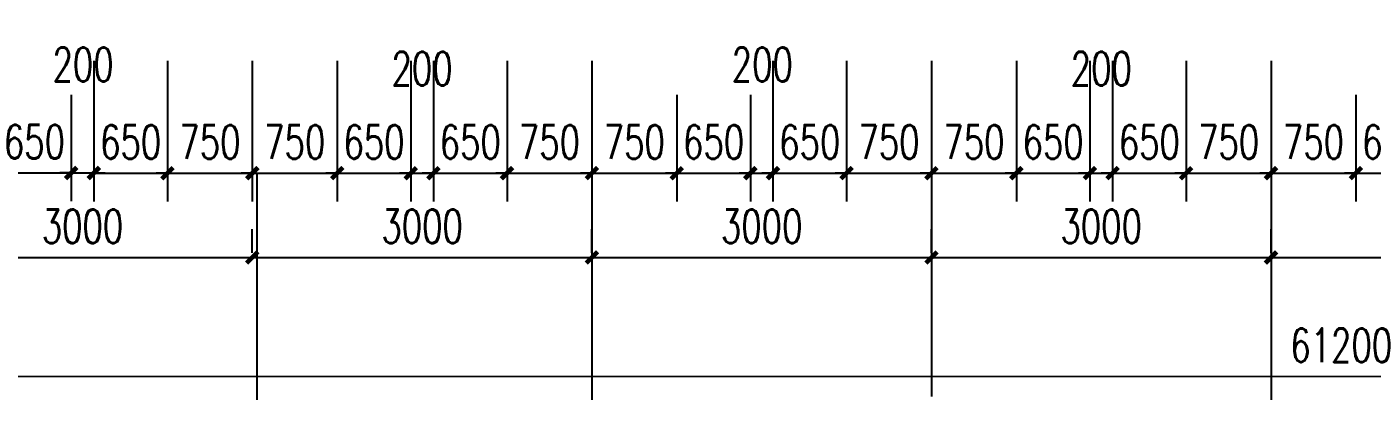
# Model space of a CAD drawing. Header units: millimetres. Extents: x -150677 to 588340, y -254013 to 149700.
# Drawn here: x 167221 to 179106, y 10123 to 13461 of the extents above; entities that cross this region are included whole.
import ezdxf

# ---------------------------------------------------------------- set-up
doc = ezdxf.new("R2010")
doc.units = ezdxf.units.MM
doc.header["$LTSCALE"] = 10
doc.header["$MEASUREMENT"] = 0
doc.layers.add('PUB_DIM', color=3, linetype='Continuous')
doc.styles.add('_TCH_DIM_T3', font='SIMPLEX', dxfattribs={"width": 0.705882, "bigfont": 'GBCBIG'})
doc.dimstyles.new('_TCH_ARCH&&100', dxfattribs={"dimtxt": 297.5, "dimasz": 100, "dimexe": 250, "dimexo": 300, "dimgap": 126.25, "dimtad": 1, "dimdec": 0, "dimzin": 0, "dimdsep": 46, "dimtxsty": '_TCH_DIM_T3', "dimblk": 'ARCHTICK', "dimcen": 0.09, "dimclrt": 7, "dimazin": 2, "dimtfac": 1, "dimtdec": 0, "dimtix": 1, "dimtmove": 2, "dimatfit": 3, "dimfxl": 1, "dimtolj": 1, "dimtzin": 0, "dimarcsym": 0})

# ---------------------------------------------------------------- blocks, each defined once
blk = doc.blocks.new('_ArchTick')
at = {"color": 0, "linetype": 'ByBlock', "const_width": 0.4}
blk.add_lwpolyline([(-0.5, -0.5), (0.5, 0.5)], dxfattribs=at)
blk = doc.blocks.new('*D50')
at = {"layer": 'Defpoints', "color": 0, "transparency": 16777216}
for p in [(169213, 11426), (166213, 11167), (169213, 11167)]:
    blk.add_point(p, dxfattribs=at)
at = {"layer": 'PUB_DIM', "color": 0, "lineweight": -2, "transparency": 16777216}
for p, q in [((166213, 11467), (166213, 11676)), ((169213, 11467), (169213, 11676)), ((166213, 11426), (169213, 11426))]:
    blk.add_line(p, q, dxfattribs=at)
at = {"layer": 'PUB_DIM', "color": 0, "lineweight": -2, "transparency": 16777216, "xscale": 100, "yscale": 100, "zscale": 100, "rotation": 180}
blk.add_blockref('_ArchTick', (166213, 11426), dxfattribs=at)
at = {"layer": 'PUB_DIM', "color": 0, "lineweight": -2, "transparency": 16777216, "xscale": 100, "yscale": 100, "zscale": 100}
blk.add_blockref('_ArchTick', (169213, 11426), dxfattribs=at)
at = {"layer": 'PUB_DIM', "color": 7, "transparency": 16777216, "insert": (167713, 11701), "char_height": 297.5, "attachment_point": 5, "style": '_TCH_DIM_T3'}
blk.add_mtext('\\A1;3000', dxfattribs=at)
blk = doc.blocks.new('*D51')
at = {"layer": 'Defpoints', "color": 0, "transparency": 16777216}
for p in [(172213, 11426), (169213, 11167), (172213, 11167)]:
    blk.add_point(p, dxfattribs=at)
at = {"layer": 'PUB_DIM', "color": 0, "lineweight": -2, "transparency": 16777216}
for p, q in [((169213, 11467), (169213, 11676)), ((172213, 11467), (172213, 11676)), ((169213, 11426), (172213, 11426))]:
    blk.add_line(p, q, dxfattribs=at)
at = {"layer": 'PUB_DIM', "color": 0, "lineweight": -2, "transparency": 16777216, "xscale": 100, "yscale": 100, "zscale": 100, "rotation": 180}
blk.add_blockref('_ArchTick', (169213, 11426), dxfattribs=at)
at = {"layer": 'PUB_DIM', "color": 0, "lineweight": -2, "transparency": 16777216, "xscale": 100, "yscale": 100, "zscale": 100}
blk.add_blockref('_ArchTick', (172213, 11426), dxfattribs=at)
at = {"layer": 'PUB_DIM', "color": 7, "transparency": 16777216, "insert": (170713, 11701), "char_height": 297.5, "attachment_point": 5, "style": '_TCH_DIM_T3'}
blk.add_mtext('\\A1;3000', dxfattribs=at)
blk = doc.blocks.new('*D52')
at = {"layer": 'Defpoints', "color": 0, "transparency": 16777216}
for p in [(175213, 11426), (172213, 11167), (175213, 11167)]:
    blk.add_point(p, dxfattribs=at)
at = {"layer": 'PUB_DIM', "color": 0, "lineweight": -2, "transparency": 16777216}
for p, q in [((172213, 11467), (172213, 11676)), ((175213, 11467), (175213, 11676)), ((172213, 11426), (175213, 11426))]:
    blk.add_line(p, q, dxfattribs=at)
at = {"layer": 'PUB_DIM', "color": 0, "lineweight": -2, "transparency": 16777216, "xscale": 100, "yscale": 100, "zscale": 100, "rotation": 180}
blk.add_blockref('_ArchTick', (172213, 11426), dxfattribs=at)
at = {"layer": 'PUB_DIM', "color": 0, "lineweight": -2, "transparency": 16777216, "xscale": 100, "yscale": 100, "zscale": 100}
blk.add_blockref('_ArchTick', (175213, 11426), dxfattribs=at)
at = {"layer": 'PUB_DIM', "color": 7, "transparency": 16777216, "insert": (173713, 11701), "char_height": 297.5, "attachment_point": 5, "style": '_TCH_DIM_T3'}
blk.add_mtext('\\A1;3000', dxfattribs=at)
blk = doc.blocks.new('*D53')
at = {"layer": 'Defpoints', "color": 0, "transparency": 16777216}
for p in [(178213, 11426), (175213, 11167), (178213, 11167)]:
    blk.add_point(p, dxfattribs=at)
at = {"layer": 'PUB_DIM', "color": 0, "lineweight": -2, "transparency": 16777216}
for p, q in [((175213, 11467), (175213, 11676)), ((178213, 11467), (178213, 11676)), ((175213, 11426), (178213, 11426))]:
    blk.add_line(p, q, dxfattribs=at)
at = {"layer": 'PUB_DIM', "color": 0, "lineweight": -2, "transparency": 16777216, "xscale": 100, "yscale": 100, "zscale": 100, "rotation": 180}
blk.add_blockref('_ArchTick', (175213, 11426), dxfattribs=at)
at = {"layer": 'PUB_DIM', "color": 0, "lineweight": -2, "transparency": 16777216, "xscale": 100, "yscale": 100, "zscale": 100}
blk.add_blockref('_ArchTick', (178213, 11426), dxfattribs=at)
at = {"layer": 'PUB_DIM', "color": 7, "transparency": 16777216, "insert": (176713, 11701), "char_height": 297.5, "attachment_point": 5, "style": '_TCH_DIM_T3'}
blk.add_mtext('\\A1;3000', dxfattribs=at)
blk = doc.blocks.new('*D54')
at = {"layer": 'Defpoints', "color": 0, "transparency": 16777216}
for p in [(181213, 11426), (178213, 11167), (181213, 11167)]:
    blk.add_point(p, dxfattribs=at)
at = {"layer": 'PUB_DIM', "color": 0, "lineweight": -2, "transparency": 16777216}
for p, q in [((178213, 11467), (178213, 11676)), ((181213, 11467), (181213, 11676)), ((178213, 11426), (181213, 11426))]:
    blk.add_line(p, q, dxfattribs=at)
at = {"layer": 'PUB_DIM', "color": 0, "lineweight": -2, "transparency": 16777216, "xscale": 100, "yscale": 100, "zscale": 100, "rotation": 180}
blk.add_blockref('_ArchTick', (178213, 11426), dxfattribs=at)
at = {"layer": 'PUB_DIM', "color": 0, "lineweight": -2, "transparency": 16777216, "xscale": 100, "yscale": 100, "zscale": 100}
blk.add_blockref('_ArchTick', (181213, 11426), dxfattribs=at)
at = {"layer": 'PUB_DIM', "color": 7, "transparency": 16777216, "insert": (179713, 11701), "char_height": 297.5, "attachment_point": 5, "style": '_TCH_DIM_T3'}
blk.add_mtext('\\A1;3000', dxfattribs=at)
blk = doc.blocks.new('*D64')
at = {"layer": 'Defpoints', "color": 0, "transparency": 16777216}
for p in [(148253, 11173), (209413, 11167), (209413, 10373)]:
    blk.add_point(p, dxfattribs=at)
at = {"layer": 'PUB_DIM', "color": 0, "lineweight": -2, "transparency": 16777216}
for p, q in [((148253, 10873), (148253, 10129)), ((209413, 10867), (209413, 10123)), ((148253, 10379), (209413, 10373))]:
    blk.add_line(p, q, dxfattribs=at)
at = {"layer": 'PUB_DIM', "color": 0, "lineweight": -2, "transparency": 16777216, "xscale": 100, "yscale": 100, "zscale": 100}
for p, rotation in [((148253, 10379), 179.9941247959615), ((209413, 10373), 359.9941247959615)]:
    blk.add_blockref('_ArchTick', p, dxfattribs=dict(at, rotation=rotation))
at = {"layer": 'PUB_DIM', "color": 7, "transparency": 16777216, "insert": (178833, 10651), "char_height": 297.5, "attachment_point": 5, "rotation": 359.9941, "style": '_TCH_DIM_T3'}
blk.add_mtext('\\A1;61200', dxfattribs=at)
blk = doc.blocks.new('*D173')
at = {"layer": 'Defpoints', "color": 0, "transparency": 16777216}
for p in [(178963, 13161), (179613, 13161), (179613, 12170)]:
    blk.add_point(p, dxfattribs=at)
at = {"layer": 'PUB_DIM', "color": 0, "lineweight": -2, "transparency": 16777216}
for p, q in [((178963, 12861), (178963, 11920)), ((179613, 12861), (179613, 11920)), ((178963, 12170), (178863, 12170)), ((178963, 12170), (179613, 12170)), ((179613, 12170), (179713, 12170))]:
    blk.add_line(p, q, dxfattribs=at)
at = {"layer": 'PUB_DIM', "color": 0, "lineweight": -2, "transparency": 16777216, "xscale": 100, "yscale": 100, "zscale": 100}
blk.add_blockref('_ArchTick', (178963, 12170), dxfattribs=at)
at = {"layer": 'PUB_DIM', "color": 0, "lineweight": -2, "transparency": 16777216, "xscale": 100, "yscale": 100, "zscale": 100, "rotation": 180}
blk.add_blockref('_ArchTick', (179613, 12170), dxfattribs=at)
at = {"layer": 'PUB_DIM', "color": 7, "transparency": 16777216, "insert": (179288, 12445), "char_height": 297.5, "attachment_point": 5, "style": '_TCH_DIM_T3'}
blk.add_mtext('\\A1;650', dxfattribs=at)
blk = doc.blocks.new('*D174')
at = {"layer": 'Defpoints', "color": 0, "transparency": 16777216}
for p in [(178213, 13161), (178963, 13161), (178963, 12170)]:
    blk.add_point(p, dxfattribs=at)
at = {"layer": 'PUB_DIM', "color": 0, "lineweight": -2, "transparency": 16777216}
for p, q in [((178213, 12861), (178213, 11920)), ((178963, 12861), (178963, 11920)), ((178213, 12170), (178113, 12170)), ((178213, 12170), (178963, 12170)), ((178963, 12170), (179063, 12170))]:
    blk.add_line(p, q, dxfattribs=at)
at = {"layer": 'PUB_DIM', "color": 0, "lineweight": -2, "transparency": 16777216, "xscale": 100, "yscale": 100, "zscale": 100}
blk.add_blockref('_ArchTick', (178213, 12170), dxfattribs=at)
at = {"layer": 'PUB_DIM', "color": 0, "lineweight": -2, "transparency": 16777216, "xscale": 100, "yscale": 100, "zscale": 100, "rotation": 180}
blk.add_blockref('_ArchTick', (178963, 12170), dxfattribs=at)
at = {"layer": 'PUB_DIM', "color": 7, "transparency": 16777216, "insert": (178588, 12445), "char_height": 297.5, "attachment_point": 5, "style": '_TCH_DIM_T3'}
blk.add_mtext('\\A1;750', dxfattribs=at)
blk = doc.blocks.new('*D175')
at = {"layer": 'Defpoints', "color": 0, "transparency": 16777216}
for p in [(177463, 13461), (178213, 13461), (178213, 12170)]:
    blk.add_point(p, dxfattribs=at)
at = {"layer": 'PUB_DIM', "color": 0, "lineweight": -2, "transparency": 16777216}
for p, q in [((177463, 13161), (177463, 11920)), ((178213, 13161), (178213, 11920)), ((177463, 12170), (177363, 12170)), ((177463, 12170), (178213, 12170)), ((178213, 12170), (178313, 12170))]:
    blk.add_line(p, q, dxfattribs=at)
at = {"layer": 'PUB_DIM', "color": 0, "lineweight": -2, "transparency": 16777216, "xscale": 100, "yscale": 100, "zscale": 100}
blk.add_blockref('_ArchTick', (177463, 12170), dxfattribs=at)
at = {"layer": 'PUB_DIM', "color": 0, "lineweight": -2, "transparency": 16777216, "xscale": 100, "yscale": 100, "zscale": 100, "rotation": 180}
blk.add_blockref('_ArchTick', (178213, 12170), dxfattribs=at)
at = {"layer": 'PUB_DIM', "color": 7, "transparency": 16777216, "insert": (177838, 12445), "char_height": 297.5, "attachment_point": 5, "style": '_TCH_DIM_T3'}
blk.add_mtext('\\A1;750', dxfattribs=at)
blk = doc.blocks.new('*D176')
at = {"layer": 'Defpoints', "color": 0, "transparency": 16777216}
for p in [(176813, 13461), (177463, 13461), (177463, 12170)]:
    blk.add_point(p, dxfattribs=at)
at = {"layer": 'PUB_DIM', "color": 0, "lineweight": -2, "transparency": 16777216}
for p, q in [((176813, 13161), (176813, 11920)), ((177463, 13161), (177463, 11920)), ((176813, 12170), (176713, 12170)), ((176813, 12170), (177463, 12170)), ((177463, 12170), (177563, 12170))]:
    blk.add_line(p, q, dxfattribs=at)
at = {"layer": 'PUB_DIM', "color": 0, "lineweight": -2, "transparency": 16777216, "xscale": 100, "yscale": 100, "zscale": 100}
blk.add_blockref('_ArchTick', (176813, 12170), dxfattribs=at)
at = {"layer": 'PUB_DIM', "color": 0, "lineweight": -2, "transparency": 16777216, "xscale": 100, "yscale": 100, "zscale": 100, "rotation": 180}
blk.add_blockref('_ArchTick', (177463, 12170), dxfattribs=at)
at = {"layer": 'PUB_DIM', "color": 7, "transparency": 16777216, "insert": (177138, 12445), "char_height": 297.5, "attachment_point": 5, "style": '_TCH_DIM_T3'}
blk.add_mtext('\\A1;650', dxfattribs=at)
blk = doc.blocks.new('*D177')
at = {"layer": 'Defpoints', "color": 0, "transparency": 16777216}
for p in [(176613, 13461), (176813, 13461), (176813, 12170)]:
    blk.add_point(p, dxfattribs=at)
at = {"layer": 'PUB_DIM', "color": 0, "lineweight": -2, "transparency": 16777216}
for p, q in [((176613, 13161), (176613, 11920)), ((176813, 13161), (176813, 11920)), ((176613, 12170), (176513, 12170)), ((176613, 12170), (176813, 12170)), ((176813, 12170), (176913, 12170))]:
    blk.add_line(p, q, dxfattribs=at)
at = {"layer": 'PUB_DIM', "color": 0, "lineweight": -2, "transparency": 16777216, "xscale": 100, "yscale": 100, "zscale": 100}
blk.add_blockref('_ArchTick', (176613, 12170), dxfattribs=at)
at = {"layer": 'PUB_DIM', "color": 0, "lineweight": -2, "transparency": 16777216, "xscale": 100, "yscale": 100, "zscale": 100, "rotation": 180}
blk.add_blockref('_ArchTick', (176813, 12170), dxfattribs=at)
at = {"layer": 'PUB_DIM', "color": 7, "transparency": 16777216, "insert": (176713, 13092), "char_height": 297.5, "attachment_point": 5, "style": '_TCH_DIM_T3'}
blk.add_mtext('\\A1;200', dxfattribs=at)
blk = doc.blocks.new('*D178')
at = {"layer": 'Defpoints', "color": 0, "transparency": 16777216}
for p in [(175963, 13461), (176613, 13461), (176613, 12170)]:
    blk.add_point(p, dxfattribs=at)
at = {"layer": 'PUB_DIM', "color": 0, "lineweight": -2, "transparency": 16777216}
for p, q in [((175963, 13161), (175963, 11920)), ((176613, 13161), (176613, 11920)), ((175963, 12170), (175863, 12170)), ((175963, 12170), (176613, 12170)), ((176613, 12170), (176713, 12170))]:
    blk.add_line(p, q, dxfattribs=at)
at = {"layer": 'PUB_DIM', "color": 0, "lineweight": -2, "transparency": 16777216, "xscale": 100, "yscale": 100, "zscale": 100}
blk.add_blockref('_ArchTick', (175963, 12170), dxfattribs=at)
at = {"layer": 'PUB_DIM', "color": 0, "lineweight": -2, "transparency": 16777216, "xscale": 100, "yscale": 100, "zscale": 100, "rotation": 180}
blk.add_blockref('_ArchTick', (176613, 12170), dxfattribs=at)
at = {"layer": 'PUB_DIM', "color": 7, "transparency": 16777216, "insert": (176288, 12445), "char_height": 297.5, "attachment_point": 5, "style": '_TCH_DIM_T3'}
blk.add_mtext('\\A1;650', dxfattribs=at)
blk = doc.blocks.new('*D179')
at = {"layer": 'Defpoints', "color": 0, "transparency": 16777216}
for p in [(175213, 13461), (175963, 13461), (175963, 12170)]:
    blk.add_point(p, dxfattribs=at)
at = {"layer": 'PUB_DIM', "color": 0, "lineweight": -2, "transparency": 16777216}
for p, q in [((175213, 13161), (175213, 11920)), ((175963, 13161), (175963, 11920)), ((175213, 12170), (175113, 12170)), ((175213, 12170), (175963, 12170)), ((175963, 12170), (176063, 12170))]:
    blk.add_line(p, q, dxfattribs=at)
at = {"layer": 'PUB_DIM', "color": 0, "lineweight": -2, "transparency": 16777216, "xscale": 100, "yscale": 100, "zscale": 100}
blk.add_blockref('_ArchTick', (175213, 12170), dxfattribs=at)
at = {"layer": 'PUB_DIM', "color": 0, "lineweight": -2, "transparency": 16777216, "xscale": 100, "yscale": 100, "zscale": 100, "rotation": 180}
blk.add_blockref('_ArchTick', (175963, 12170), dxfattribs=at)
at = {"layer": 'PUB_DIM', "color": 7, "transparency": 16777216, "insert": (175588, 12445), "char_height": 297.5, "attachment_point": 5, "style": '_TCH_DIM_T3'}
blk.add_mtext('\\A1;750', dxfattribs=at)
blk = doc.blocks.new('*D180')
at = {"layer": 'Defpoints', "color": 0, "transparency": 16777216}
for p in [(174463, 13461), (175213, 13461), (175213, 12170)]:
    blk.add_point(p, dxfattribs=at)
at = {"layer": 'PUB_DIM', "color": 0, "lineweight": -2, "transparency": 16777216}
for p, q in [((174463, 13161), (174463, 11920)), ((175213, 13161), (175213, 11920)), ((174463, 12170), (174363, 12170)), ((174463, 12170), (175213, 12170)), ((175213, 12170), (175313, 12170))]:
    blk.add_line(p, q, dxfattribs=at)
at = {"layer": 'PUB_DIM', "color": 0, "lineweight": -2, "transparency": 16777216, "xscale": 100, "yscale": 100, "zscale": 100}
blk.add_blockref('_ArchTick', (174463, 12170), dxfattribs=at)
at = {"layer": 'PUB_DIM', "color": 0, "lineweight": -2, "transparency": 16777216, "xscale": 100, "yscale": 100, "zscale": 100, "rotation": 180}
blk.add_blockref('_ArchTick', (175213, 12170), dxfattribs=at)
at = {"layer": 'PUB_DIM', "color": 7, "transparency": 16777216, "insert": (174838, 12445), "char_height": 297.5, "attachment_point": 5, "style": '_TCH_DIM_T3'}
blk.add_mtext('\\A1;750', dxfattribs=at)
blk = doc.blocks.new('*D181')
at = {"layer": 'Defpoints', "color": 0, "transparency": 16777216}
for p in [(173813, 13461), (174463, 13461), (174463, 12170)]:
    blk.add_point(p, dxfattribs=at)
at = {"layer": 'PUB_DIM', "color": 0, "lineweight": -2, "transparency": 16777216}
for p, q in [((173813, 13161), (173813, 11920)), ((174463, 13161), (174463, 11920)), ((173813, 12170), (173713, 12170)), ((173813, 12170), (174463, 12170)), ((174463, 12170), (174563, 12170))]:
    blk.add_line(p, q, dxfattribs=at)
at = {"layer": 'PUB_DIM', "color": 0, "lineweight": -2, "transparency": 16777216, "xscale": 100, "yscale": 100, "zscale": 100}
blk.add_blockref('_ArchTick', (173813, 12170), dxfattribs=at)
at = {"layer": 'PUB_DIM', "color": 0, "lineweight": -2, "transparency": 16777216, "xscale": 100, "yscale": 100, "zscale": 100, "rotation": 180}
blk.add_blockref('_ArchTick', (174463, 12170), dxfattribs=at)
at = {"layer": 'PUB_DIM', "color": 7, "transparency": 16777216, "insert": (174138, 12445), "char_height": 297.5, "attachment_point": 5, "style": '_TCH_DIM_T3'}
blk.add_mtext('\\A1;650', dxfattribs=at)
blk = doc.blocks.new('*D182')
at = {"layer": 'Defpoints', "color": 0, "transparency": 16777216}
for p in [(173613, 13161), (173813, 13161), (173813, 12170)]:
    blk.add_point(p, dxfattribs=at)
at = {"layer": 'PUB_DIM', "color": 0, "lineweight": -2, "transparency": 16777216}
for p, q in [((173613, 12861), (173613, 11920)), ((173813, 12861), (173813, 11920)), ((173613, 12170), (173513, 12170)), ((173613, 12170), (173813, 12170)), ((173813, 12170), (173913, 12170))]:
    blk.add_line(p, q, dxfattribs=at)
at = {"layer": 'PUB_DIM', "color": 0, "lineweight": -2, "transparency": 16777216, "xscale": 100, "yscale": 100, "zscale": 100}
blk.add_blockref('_ArchTick', (173613, 12170), dxfattribs=at)
at = {"layer": 'PUB_DIM', "color": 0, "lineweight": -2, "transparency": 16777216, "xscale": 100, "yscale": 100, "zscale": 100, "rotation": 180}
blk.add_blockref('_ArchTick', (173813, 12170), dxfattribs=at)
at = {"layer": 'PUB_DIM', "color": 7, "transparency": 16777216, "insert": (173718, 13129), "char_height": 297.5, "attachment_point": 5, "style": '_TCH_DIM_T3'}
blk.add_mtext('\\A1;200', dxfattribs=at)
blk = doc.blocks.new('*D183')
at = {"layer": 'Defpoints', "color": 0, "transparency": 16777216}
for p in [(172963, 13161), (173613, 13161), (173613, 12170)]:
    blk.add_point(p, dxfattribs=at)
at = {"layer": 'PUB_DIM', "color": 0, "lineweight": -2, "transparency": 16777216}
for p, q in [((172963, 12861), (172963, 11920)), ((173613, 12861), (173613, 11920)), ((172963, 12170), (172863, 12170)), ((172963, 12170), (173613, 12170)), ((173613, 12170), (173713, 12170))]:
    blk.add_line(p, q, dxfattribs=at)
at = {"layer": 'PUB_DIM', "color": 0, "lineweight": -2, "transparency": 16777216, "xscale": 100, "yscale": 100, "zscale": 100}
blk.add_blockref('_ArchTick', (172963, 12170), dxfattribs=at)
at = {"layer": 'PUB_DIM', "color": 0, "lineweight": -2, "transparency": 16777216, "xscale": 100, "yscale": 100, "zscale": 100, "rotation": 180}
blk.add_blockref('_ArchTick', (173613, 12170), dxfattribs=at)
at = {"layer": 'PUB_DIM', "color": 7, "transparency": 16777216, "insert": (173288, 12445), "char_height": 297.5, "attachment_point": 5, "style": '_TCH_DIM_T3'}
blk.add_mtext('\\A1;650', dxfattribs=at)
blk = doc.blocks.new('*D184')
at = {"layer": 'Defpoints', "color": 0, "transparency": 16777216}
for p in [(172213, 13161), (172963, 13161), (172963, 12170)]:
    blk.add_point(p, dxfattribs=at)
at = {"layer": 'PUB_DIM', "color": 0, "lineweight": -2, "transparency": 16777216}
for p, q in [((172213, 12861), (172213, 11920)), ((172963, 12861), (172963, 11920)), ((172213, 12170), (172113, 12170)), ((172213, 12170), (172963, 12170)), ((172963, 12170), (173063, 12170))]:
    blk.add_line(p, q, dxfattribs=at)
at = {"layer": 'PUB_DIM', "color": 0, "lineweight": -2, "transparency": 16777216, "xscale": 100, "yscale": 100, "zscale": 100}
blk.add_blockref('_ArchTick', (172213, 12170), dxfattribs=at)
at = {"layer": 'PUB_DIM', "color": 0, "lineweight": -2, "transparency": 16777216, "xscale": 100, "yscale": 100, "zscale": 100, "rotation": 180}
blk.add_blockref('_ArchTick', (172963, 12170), dxfattribs=at)
at = {"layer": 'PUB_DIM', "color": 7, "transparency": 16777216, "insert": (172588, 12445), "char_height": 297.5, "attachment_point": 5, "style": '_TCH_DIM_T3'}
blk.add_mtext('\\A1;750', dxfattribs=at)
blk = doc.blocks.new('*D185')
at = {"layer": 'Defpoints', "color": 0, "transparency": 16777216}
for p in [(171463, 13461), (172213, 13461), (172213, 12170)]:
    blk.add_point(p, dxfattribs=at)
at = {"layer": 'PUB_DIM', "color": 0, "lineweight": -2, "transparency": 16777216}
for p, q in [((171463, 13161), (171463, 11920)), ((172213, 13161), (172213, 11920)), ((171463, 12170), (171363, 12170)), ((171463, 12170), (172213, 12170)), ((172213, 12170), (172313, 12170))]:
    blk.add_line(p, q, dxfattribs=at)
at = {"layer": 'PUB_DIM', "color": 0, "lineweight": -2, "transparency": 16777216, "xscale": 100, "yscale": 100, "zscale": 100}
blk.add_blockref('_ArchTick', (171463, 12170), dxfattribs=at)
at = {"layer": 'PUB_DIM', "color": 0, "lineweight": -2, "transparency": 16777216, "xscale": 100, "yscale": 100, "zscale": 100, "rotation": 180}
blk.add_blockref('_ArchTick', (172213, 12170), dxfattribs=at)
at = {"layer": 'PUB_DIM', "color": 7, "transparency": 16777216, "insert": (171838, 12445), "char_height": 297.5, "attachment_point": 5, "style": '_TCH_DIM_T3'}
blk.add_mtext('\\A1;750', dxfattribs=at)
blk = doc.blocks.new('*D186')
at = {"layer": 'Defpoints', "color": 0, "transparency": 16777216}
for p in [(170813, 13461), (171463, 13461), (171463, 12170)]:
    blk.add_point(p, dxfattribs=at)
at = {"layer": 'PUB_DIM', "color": 0, "lineweight": -2, "transparency": 16777216}
for p, q in [((170813, 13161), (170813, 11920)), ((171463, 13161), (171463, 11920)), ((170813, 12170), (170713, 12170)), ((170813, 12170), (171463, 12170)), ((171463, 12170), (171563, 12170))]:
    blk.add_line(p, q, dxfattribs=at)
at = {"layer": 'PUB_DIM', "color": 0, "lineweight": -2, "transparency": 16777216, "xscale": 100, "yscale": 100, "zscale": 100}
blk.add_blockref('_ArchTick', (170813, 12170), dxfattribs=at)
at = {"layer": 'PUB_DIM', "color": 0, "lineweight": -2, "transparency": 16777216, "xscale": 100, "yscale": 100, "zscale": 100, "rotation": 180}
blk.add_blockref('_ArchTick', (171463, 12170), dxfattribs=at)
at = {"layer": 'PUB_DIM', "color": 7, "transparency": 16777216, "insert": (171138, 12445), "char_height": 297.5, "attachment_point": 5, "style": '_TCH_DIM_T3'}
blk.add_mtext('\\A1;650', dxfattribs=at)
blk = doc.blocks.new('*D187')
at = {"layer": 'Defpoints', "color": 0, "transparency": 16777216}
for p in [(170613, 13461), (170813, 13461), (170813, 12170)]:
    blk.add_point(p, dxfattribs=at)
at = {"layer": 'PUB_DIM', "color": 0, "lineweight": -2, "transparency": 16777216}
for p, q in [((170613, 13161), (170613, 11920)), ((170813, 13161), (170813, 11920)), ((170613, 12170), (170513, 12170)), ((170613, 12170), (170813, 12170)), ((170813, 12170), (170913, 12170))]:
    blk.add_line(p, q, dxfattribs=at)
at = {"layer": 'PUB_DIM', "color": 0, "lineweight": -2, "transparency": 16777216, "xscale": 100, "yscale": 100, "zscale": 100}
blk.add_blockref('_ArchTick', (170613, 12170), dxfattribs=at)
at = {"layer": 'PUB_DIM', "color": 0, "lineweight": -2, "transparency": 16777216, "xscale": 100, "yscale": 100, "zscale": 100, "rotation": 180}
blk.add_blockref('_ArchTick', (170813, 12170), dxfattribs=at)
at = {"layer": 'PUB_DIM', "color": 7, "transparency": 16777216, "insert": (170713, 13092), "char_height": 297.5, "attachment_point": 5, "style": '_TCH_DIM_T3'}
blk.add_mtext('\\A1;200', dxfattribs=at)
blk = doc.blocks.new('*D188')
at = {"layer": 'Defpoints', "color": 0, "transparency": 16777216}
for p in [(169963, 13461), (170613, 13461), (170613, 12170)]:
    blk.add_point(p, dxfattribs=at)
at = {"layer": 'PUB_DIM', "color": 0, "lineweight": -2, "transparency": 16777216}
for p, q in [((169963, 13161), (169963, 11920)), ((170613, 13161), (170613, 11920)), ((169963, 12170), (169863, 12170)), ((169963, 12170), (170613, 12170)), ((170613, 12170), (170713, 12170))]:
    blk.add_line(p, q, dxfattribs=at)
at = {"layer": 'PUB_DIM', "color": 0, "lineweight": -2, "transparency": 16777216, "xscale": 100, "yscale": 100, "zscale": 100}
blk.add_blockref('_ArchTick', (169963, 12170), dxfattribs=at)
at = {"layer": 'PUB_DIM', "color": 0, "lineweight": -2, "transparency": 16777216, "xscale": 100, "yscale": 100, "zscale": 100, "rotation": 180}
blk.add_blockref('_ArchTick', (170613, 12170), dxfattribs=at)
at = {"layer": 'PUB_DIM', "color": 7, "transparency": 16777216, "insert": (170288, 12445), "char_height": 297.5, "attachment_point": 5, "style": '_TCH_DIM_T3'}
blk.add_mtext('\\A1;650', dxfattribs=at)
blk = doc.blocks.new('*D189')
at = {"layer": 'Defpoints', "color": 0, "transparency": 16777216}
for p in [(169213, 13461), (169963, 13461), (169963, 12170)]:
    blk.add_point(p, dxfattribs=at)
at = {"layer": 'PUB_DIM', "color": 0, "lineweight": -2, "transparency": 16777216}
for p, q in [((169213, 13161), (169213, 11920)), ((169963, 13161), (169963, 11920)), ((169213, 12170), (169113, 12170)), ((169213, 12170), (169963, 12170)), ((169963, 12170), (170063, 12170))]:
    blk.add_line(p, q, dxfattribs=at)
at = {"layer": 'PUB_DIM', "color": 0, "lineweight": -2, "transparency": 16777216, "xscale": 100, "yscale": 100, "zscale": 100}
blk.add_blockref('_ArchTick', (169213, 12170), dxfattribs=at)
at = {"layer": 'PUB_DIM', "color": 0, "lineweight": -2, "transparency": 16777216, "xscale": 100, "yscale": 100, "zscale": 100, "rotation": 180}
blk.add_blockref('_ArchTick', (169963, 12170), dxfattribs=at)
at = {"layer": 'PUB_DIM', "color": 7, "transparency": 16777216, "insert": (169588, 12445), "char_height": 297.5, "attachment_point": 5, "style": '_TCH_DIM_T3'}
blk.add_mtext('\\A1;750', dxfattribs=at)
blk = doc.blocks.new('*D190')
at = {"layer": 'Defpoints', "color": 0, "transparency": 16777216}
for p in [(168463, 13461), (169213, 13461), (169213, 12170)]:
    blk.add_point(p, dxfattribs=at)
at = {"layer": 'PUB_DIM', "color": 0, "lineweight": -2, "transparency": 16777216}
for p, q in [((168463, 13161), (168463, 11920)), ((169213, 13161), (169213, 11920)), ((168463, 12170), (168363, 12170)), ((168463, 12170), (169213, 12170)), ((169213, 12170), (169313, 12170))]:
    blk.add_line(p, q, dxfattribs=at)
at = {"layer": 'PUB_DIM', "color": 0, "lineweight": -2, "transparency": 16777216, "xscale": 100, "yscale": 100, "zscale": 100}
blk.add_blockref('_ArchTick', (168463, 12170), dxfattribs=at)
at = {"layer": 'PUB_DIM', "color": 0, "lineweight": -2, "transparency": 16777216, "xscale": 100, "yscale": 100, "zscale": 100, "rotation": 180}
blk.add_blockref('_ArchTick', (169213, 12170), dxfattribs=at)
at = {"layer": 'PUB_DIM', "color": 7, "transparency": 16777216, "insert": (168838, 12445), "char_height": 297.5, "attachment_point": 5, "style": '_TCH_DIM_T3'}
blk.add_mtext('\\A1;750', dxfattribs=at)
blk = doc.blocks.new('*D191')
at = {"layer": 'Defpoints', "color": 0, "transparency": 16777216}
for p in [(167813, 13461), (168463, 13461), (168463, 12170)]:
    blk.add_point(p, dxfattribs=at)
at = {"layer": 'PUB_DIM', "color": 0, "lineweight": -2, "transparency": 16777216}
for p, q in [((167813, 13161), (167813, 11920)), ((168463, 13161), (168463, 11920)), ((167813, 12170), (167713, 12170)), ((167813, 12170), (168463, 12170)), ((168463, 12170), (168563, 12170))]:
    blk.add_line(p, q, dxfattribs=at)
at = {"layer": 'PUB_DIM', "color": 0, "lineweight": -2, "transparency": 16777216, "xscale": 100, "yscale": 100, "zscale": 100}
blk.add_blockref('_ArchTick', (167813, 12170), dxfattribs=at)
at = {"layer": 'PUB_DIM', "color": 0, "lineweight": -2, "transparency": 16777216, "xscale": 100, "yscale": 100, "zscale": 100, "rotation": 180}
blk.add_blockref('_ArchTick', (168463, 12170), dxfattribs=at)
at = {"layer": 'PUB_DIM', "color": 7, "transparency": 16777216, "insert": (168138, 12445), "char_height": 297.5, "attachment_point": 5, "style": '_TCH_DIM_T3'}
blk.add_mtext('\\A1;650', dxfattribs=at)
blk = doc.blocks.new('*D192')
at = {"layer": 'Defpoints', "color": 0, "transparency": 16777216}
for p in [(167613, 13161), (167813, 13161), (167813, 12172)]:
    blk.add_point(p, dxfattribs=at)
at = {"layer": 'PUB_DIM', "color": 0, "lineweight": -2, "transparency": 16777216}
for p, q in [((167613, 12861), (167613, 11922)), ((167813, 12861), (167813, 11922)), ((167613, 12172), (167513, 12172)), ((167613, 12172), (167813, 12172)), ((167813, 12172), (167913, 12172))]:
    blk.add_line(p, q, dxfattribs=at)
at = {"layer": 'PUB_DIM', "color": 0, "lineweight": -2, "transparency": 16777216, "xscale": 100, "yscale": 100, "zscale": 100}
blk.add_blockref('_ArchTick', (167613, 12172), dxfattribs=at)
at = {"layer": 'PUB_DIM', "color": 0, "lineweight": -2, "transparency": 16777216, "xscale": 100, "yscale": 100, "zscale": 100, "rotation": 180}
blk.add_blockref('_ArchTick', (167813, 12172), dxfattribs=at)
at = {"layer": 'PUB_DIM', "color": 7, "transparency": 16777216, "insert": (167718, 13129), "char_height": 297.5, "attachment_point": 5, "style": '_TCH_DIM_T3'}
blk.add_mtext('\\A1;200', dxfattribs=at)
blk = doc.blocks.new('*D193')
at = {"layer": 'Defpoints', "color": 0, "transparency": 16777216}
for p in [(166963, 13161), (167613, 13161), (167613, 12172)]:
    blk.add_point(p, dxfattribs=at)
at = {"layer": 'PUB_DIM', "color": 0, "lineweight": -2, "transparency": 16777216}
for p, q in [((166963, 12861), (166963, 11922)), ((167613, 12861), (167613, 11922)), ((166963, 12172), (166863, 12172)), ((166963, 12172), (167613, 12172)), ((167613, 12172), (167713, 12172))]:
    blk.add_line(p, q, dxfattribs=at)
at = {"layer": 'PUB_DIM', "color": 0, "lineweight": -2, "transparency": 16777216, "xscale": 100, "yscale": 100, "zscale": 100}
blk.add_blockref('_ArchTick', (166963, 12172), dxfattribs=at)
at = {"layer": 'PUB_DIM', "color": 0, "lineweight": -2, "transparency": 16777216, "xscale": 100, "yscale": 100, "zscale": 100, "rotation": 180}
blk.add_blockref('_ArchTick', (167613, 12172), dxfattribs=at)
at = {"layer": 'PUB_DIM', "color": 7, "transparency": 16777216, "insert": (167288, 12447), "char_height": 297.5, "attachment_point": 5, "style": '_TCH_DIM_T3'}
blk.add_mtext('\\A1;650', dxfattribs=at)

msp = doc.modelspace()

# ---------------------------------------------------------------- linework, layer by layer
at = {"layer": 'PUB_DIM'}
for p, q in [((169253.1, 12169.7), (169253.1, 10169.7)), ((172213.1, 12169.7), (172213.1, 10169.7)), ((175213.1, 12169.7), (175213.1, 10199.5)), ((178213.1, 12169.7), (178213.1, 10169.7))]:
    msp.add_line(p, q, dxfattribs=at)

# ---------------------------------------------------------------- dimensions: what is measured, and where the dimension line sits
for p1, p2, distance, picture, middle in [((167813.1, 13460.5), (168463.1, 13460.5), -1290.8, '*D191', (168138.1, 12444.7)), ((168463.1, 13460.5), (169213.1, 13460.5), -1290.8, '*D190', (168838.1, 12444.7)), ((169213.1, 13460.5), (169963.1, 13460.5), -1290.8, '*D189', (169588.1, 12444.7)), ((169963.1, 13460.5), (170613.1, 13460.5), -1290.8, '*D188', (170288.1, 12444.7)), ((170813.1, 13460.5), (171463.1, 13460.5), -1290.8, '*D186', (171138.1, 12444.7)), ((171463.1, 13460.5), (172213.1, 13460.5), -1290.8, '*D185', (171838.1, 12444.7)), ((173813.1, 13460.5), (174463.1, 13460.5), -1290.8, '*D181', (174138.1, 12444.7)), ((174463.1, 13460.5), (175213.1, 13460.5), -1290.8, '*D180', (174838.1, 12444.7)), ((175213.1, 13460.5), (175963.1, 13460.5), -1290.8, '*D179', (175588.1, 12444.7)), ((175963.1, 13460.5), (176613.1, 13460.5), -1290.8, '*D178', (176288.1, 12444.7)), ((176813.1, 13460.5), (177463.1, 13460.5), -1290.8, '*D176', (177138.1, 12444.7)), ((177463.1, 13460.5), (178213.1, 13460.5), -1290.8, '*D175', (177838.1, 12444.7)), ((166963.1, 13160.5), (167613.1, 13160.5), -988.3, '*D193', (167288.1, 12447.2)), ((172213.1, 13160.5), (172963.1, 13160.5), -990.8, '*D184', (172588.1, 12444.7)), ((172963.1, 13160.5), (173613.1, 13160.5), -990.8, '*D183', (173288.1, 12444.7)), ((178213.1, 13160.5), (178963.1, 13160.5), -990.8, '*D174', (178588.1, 12444.7)), ((178963.1, 13160.5), (179613.1, 13160.5), -990.8, '*D173', (179288.1, 12444.7)), ((166213.1, 11166.6), (169213.1, 11166.6), 259.2, '*D50', (167713.1, 11700.8)), ((169213.1, 11166.6), (172213.1, 11166.6), 259.2, '*D51', (170713.1, 11700.8)), ((172213.1, 11166.6), (175213.1, 11166.6), 259.2, '*D52', (173713.1, 11700.8)), ((175213.1, 11166.6), (178213.1, 11166.6), 259.2, '*D53', (176713.1, 11700.8)), ((178213.1, 11166.6), (181213.1, 11166.6), 259.2, '*D54', (179713.1, 11700.8))]:
    dim = msp.add_aligned_dim(p1=p1, p2=p2, distance=distance, dimstyle='_TCH_ARCH&&100', dxfattribs=at)
    dim.commit()
    dim.dimension.update_dxf_attribs({"geometry": picture, "text_midpoint": middle})
for base, p1, p2, picture, middle in [((170813.1, 12169.7), (170613.1, 13460.5), (170813.1, 13460.5), '*D187', (170713.1, 13092.2)), ((176813.1, 12169.7), (176613.1, 13460.5), (176813.1, 13460.5), '*D177', (176713.1, 13092.2)), ((167813.1, 12172.2), (167613.1, 13160.5), (167813.1, 13160.5), '*D192', (167717.6, 13128.8)), ((173813.1, 12169.7), (173613.1, 13160.5), (173813.1, 13160.5), '*D182', (173717.6, 13128.8))]:
    dim = msp.add_linear_dim(base=base, p1=p1, p2=p2, angle=0, dimstyle='_TCH_ARCH&&100', dxfattribs=at)
    dim.commit()
    dim.dimension.update_dxf_attribs({"geometry": picture, "text_midpoint": middle, "dimtype": 129})
dim = msp.add_aligned_dim(p1=(148253.1, 11172.9), p2=(209413.1, 11166.6), distance=-793.4, text='61200', dimstyle='_TCH_ARCH&&100', dxfattribs=at)
dim.commit()
dim.dimension.update_dxf_attribs({"geometry": '*D64', "text_midpoint": (178833.1, 10651.3)})

doc.saveas('drawing.dxf')
